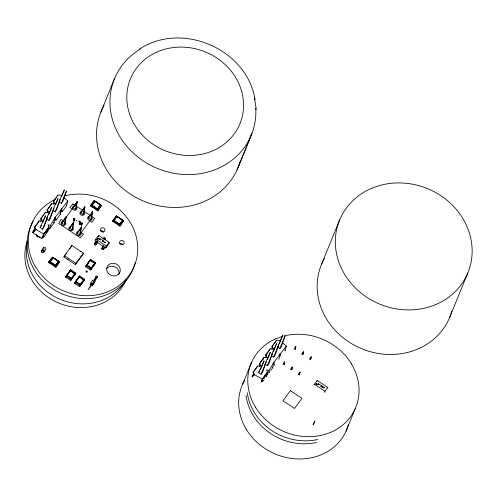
<?xml version="1.0" encoding="UTF-8"?>
<svg xmlns="http://www.w3.org/2000/svg" width="497" height="497" viewBox="0 0 497 497"><rect width="100%" height="100%" fill="white"/><g stroke="black" fill="none" stroke-linecap="round" stroke-linejoin="round"><path stroke-width="0.75" d="M103.022 240.66C102.059 241.057 102.929 241.064 102.829 240.467M321.571 385.796C320.111 386.169 321.795 386.194 321.379 385.604M68.58 273.151L70.736 269.79L66.039 276.22L71.028 279.538L71.052 278.68L75.01 273.263L75.724 273.101L70.649 280.463L65.66 277.152L66.039 276.22L66.443 275.624L66.828 275.878L70.785 270.455L70.736 269.79L75.724 273.101L70.649 280.463L71.127 279.022L71.512 279.277M79.34 276.332L79.719 276.587L79.303 276.425L79.669 275.922L74.972 282.352L79.961 285.669L79.986 284.812L83.943 279.395L84.658 279.233L84.279 280.165L79.582 286.595L74.593 283.284L79.719 276.587L79.669 275.922L84.658 279.233L79.582 286.595L80.104 285.067L83.067 280.998M86.397 266.119L85.565 266.74L90.64 259.378L85.944 265.808L90.932 269.125L90.957 268.268L94.915 262.851L95.629 262.689L95.25 263.621L90.553 270.051L85.565 266.74L90.69 260.043L90.64 259.378L95.629 262.689L90.553 270.051L91.032 268.616L91.417 268.871M94.287 280.476L97.772 276.425L93.728 282.706L91.299 284.464L88.037 289.776L93.728 282.706L93.784 281.06M100.102 239.498L100.462 239.877L100.916 239.542C99.922 240.654 100.413 238.417 100.195 239.212M318.652 384.635L319.068 384.156L318.695 384.833L319.459 384.678L318.664 384.715M103.736 241.163L103.388 240.921L103.662 241.269M322.28 386.299L321.938 386.057L322.211 386.405M48.942 226.831L43.842 234.025L42.506 237.317L43.481 237.367L43.842 234.025L48.942 226.831L48.016 224.799L50.564 225.334L55.329 217.183L67.785 200.95L63.976 197.638M262.099 381.839L262.391 379.161L267.485 371.967L266.566 369.936L269.113 370.47L273.878 362.319L286.334 346.086L282.52 342.775M73.376 219.693L73.91 218.574L74.705 218.456L73.91 218.574L73.376 219.693L74.183 220.935M103.544 241.797L102.867 241.567L103.624 241.61M104.836 242.654L104.159 242.424L104.917 242.468M322.093 386.933L321.416 386.703L322.174 386.747M323.361 387.784L322.702 387.561L323.46 387.604M97.952 237.231L98.704 235.41L109.141 242.337L106.383 246.108L106.047 247.723L105.637 247.953L104.407 247.133M324.746 392.487L324.932 391.238L327.691 387.474L317.254 380.54L316.688 381.143M75.103 273.946L70.145 270.561L66.654 275.375L71.674 278.612L75.103 273.946L70.145 270.561L66.654 275.375M84.043 280.078L79.085 276.692L75.594 281.507L80.613 284.75L84.043 280.078L79.085 276.692L75.594 281.507M95.008 263.534L90.05 260.148L86.559 264.963L91.578 268.206L95.008 263.534L90.05 260.148L86.559 264.963M284.216 364.618L284.7 361.841L282.998 364.413M295.342 349.379L295.827 346.602L294.125 349.174M291.894 369.718L292.379 366.941L290.677 369.513M303.021 354.479L303.505 351.702L301.803 354.274M299.573 374.819L300.051 372.036L298.355 374.614M310.7 359.573L311.178 356.796L309.482 359.368M82.111 223.023L81.57 225.843L82.111 223.023L79.65 224.569L82.111 223.023L81.545 224.799L82.111 223.023L80.682 224.228L81.968 223.346M97.48 238.697L97.71 239.318C97.331 236.702 98.984 239.84 98.623 239.088L98.114 238.461L97.462 238.97M73.91 218.574L73.568 220.146L74.799 220.767L73.568 220.146L74.246 218.991L75.041 218.873L74.42 218.848M48.787 228.713L49.762 228.769L54.061 222.873L55.329 217.183L56.043 220.165L55.068 220.109M272.766 367.295L273.878 362.319L274.586 365.301M56.043 220.165L60.342 214.269L61.609 208.628L62.324 211.56L61.342 211.511L60.261 212.176M278.892 359.406L280.159 353.765L280.693 355.964M49.762 228.769L50.564 225.334M268.467 373.216L269.113 370.47M64.206 224.669L66.151 216.704L61.901 223.141L64.206 224.669L64.945 223.65L66.151 216.704L61.901 223.141M75.333 209.43L77.277 201.465L73.028 207.901L75.333 209.43L76.072 208.411L77.277 201.465L73.028 207.901M71.879 229.769L73.829 221.805L69.58 228.235L71.879 229.769L72.624 228.75L73.829 221.805L69.58 228.235M83.005 214.524L84.956 206.566L80.707 212.996L83.005 214.524L83.751 213.511L84.956 206.566L80.707 212.996M79.557 234.864L81.508 226.899L77.252 233.335L79.557 234.864L80.297 233.851L81.508 226.899L77.252 233.335M90.684 219.624L92.635 211.66L88.379 218.096L90.684 219.624L91.423 218.605L92.635 211.66L88.379 218.096M283.992 364.736L284.7 361.841L283.532 363.649M295.119 349.497L295.827 346.602L294.659 348.409M291.671 369.836L292.379 366.941L290.82 369.346M302.797 354.597L303.505 351.702L301.946 354.106M299.343 374.931L300.051 372.036L298.492 374.446M310.47 359.691L311.178 356.796L310.01 358.604M62.324 211.56L66.623 205.671L67.785 200.95M286.334 346.086L285.172 350.801L284.781 349.95M55.353 265.702L58.596 261.223L53.241 257.657L50.011 262.062L55.353 265.702L58.596 261.223L53.191 257.732L50.011 262.062L55.384 265.578M97.294 209.249L100.537 204.776L95.182 201.204L91.945 205.609L97.294 209.249L100.537 204.776L95.132 201.279L91.945 205.609L97.325 209.125M119.398 224.569L122.647 220.096L117.292 216.524L114.055 220.929L119.398 224.569L122.647 220.096L117.242 216.599M37.287 235.472L36.952 236.765L37.505 235.423A2.547 2.292 22.2 0 0 36.548 235.671M42.872 236.566L41.754 238.523L32.678 232.615L33.268 230.589L34.883 229.042M323.559 387.188L323.224 386.914L323.504 387.262M103.14 249.693L105.041 246.866L103.14 249.693L101.568 248.842L103.388 245.822L101.568 248.842M95.778 244.99L97.735 241.94L96.176 240.865L94.262 243.984L95.778 244.99L96.381 244.145L97.735 241.94L96.095 241.039L94.262 243.984M93.728 282.706L96.306 275.91L94.101 280.414M313.564 424.444L314.856 421.046L312.967 424.91M53.384 204.242L53.881 202.944L53.341 201.763L53.657 200.987L57.963 195.097L61.255 195.271M271.934 349.372L272.424 348.08L271.89 346.9L272.207 346.123L276.506 340.234L279.799 340.408M74.246 218.991L73.568 220.146L73.773 219.637M80.384 222.488L80.234 222.091L79.483 223.426L80.234 222.091L78.83 221.003L80.321 222.184L79.563 223.805L80.234 222.091L78.93 221.457L80.036 222.575M104.954 242.126L104.681 241.778L105.035 242.02M42.742 222.581L45.513 215.692L40.052 227.508L42.512 229.142L44.096 226.974L47.631 216.742L42.512 229.142M48.749 214.673L51.794 207.087L46.333 218.904L48.793 220.538L50.371 218.369L53.912 208.137L48.793 220.538M55.583 204.689L58.074 198.483L53.577 208.218M61.585 196.775L64.355 189.879L59.857 199.614M260.459 369.787L264.062 360.822L258.602 372.644L261.055 374.278L262.64 372.11L266.181 361.878L261.055 374.278M267.293 359.803L270.343 352.224L265.522 362.648M273.3 351.895L276.624 343.62L271.486 354.746M279.302 343.98L282.905 335.015L278.407 344.75M79.955 222.78L80.234 222.091M261.316 381.795L262.391 379.161L267.485 371.967M35.038 228.75L32.678 232.615L33.808 231.77L35.038 228.75L34.498 227.576L34.815 226.8L39.12 220.904L42.413 221.078L41.096 218.195L45.401 212.3L48.694 212.474L47.377 209.591L51.682 203.702L54.974 203.876L53.657 200.987M38.803 221.681L39.12 220.904M40.711 221.513L41.319 220.152L40.779 218.972L41.096 218.195M45.401 212.3L44.221 214.257M46.88 212.604L47.6 211.548L47.06 210.368L47.377 209.591M51.682 203.702L47.06 210.368M57.646 195.874L57.963 195.097M43.481 237.367L47.78 231.478L49.01 228.458L48.625 227.607M100.754 112.421L114.416 78.942M49.023 261.497L48.644 262.428L55.931 267.268L59.528 261.938L58.988 261.459L58.739 261.801L52.235 257.092L49.023 261.497L56.31 266.342L55.931 267.268L54.875 265.945L50.272 262.888L49.88 261.447L49.023 261.497L49.632 261.789L49.88 261.447L56.024 265.528L56.31 266.342L59.528 261.938L52.235 257.092L52.85 257.384L52.601 257.726L52.85 257.384M49.632 261.789L49.88 261.447M50.272 262.888L48.644 262.428L51.452 258.577M55.776 265.864L56.024 265.528L55.776 265.864L56.31 266.342M58.988 261.459L58.739 261.801L59.528 261.938M63.92 257.005L64.473 255.651L71.897 245.481L83.421 253.135L82.869 254.495L75.445 264.659L63.92 257.005L65.032 255.483M71.897 245.481L69.86 248.873M90.957 205.044L90.578 205.975L97.872 210.815L101.463 205.485L94.536 201.273L94.175 200.639L90.957 205.044L98.251 209.889L97.872 210.815L96.816 209.492L92.206 206.435L91.821 204.994L90.957 205.044L91.572 205.336L91.821 204.994L97.959 209.075L98.251 209.889L101.463 205.485L94.175 200.639L90.578 205.975L92.206 206.435M91.572 205.336L91.821 204.994M94.784 200.931L94.536 201.273L94.784 200.931L94.175 200.639M66.443 275.624L66.828 275.878L66.039 276.22M70.4 270.2L70.785 270.455L70.4 270.2L70.736 269.79M97.71 209.411L97.959 209.075L97.71 209.411L98.251 209.889M75.445 264.659L75.998 263.304L83.421 253.135M100.928 205.012L100.68 205.348L101.463 205.485M71.438 278.935L71.052 278.68L71.438 278.935L71.028 279.538M74.482 275.214L74.134 274.866L72.86 276.612M75.389 273.518L75.01 273.263L75.389 273.518L75.724 273.101M75.382 281.756L75.768 282.01L74.972 282.352M86.348 265.212L86.733 265.466L85.944 265.808M90.305 259.788L90.69 260.043L90.305 259.788L90.64 259.378M80.371 285.067L79.986 284.812L80.371 285.067L79.961 285.669M84.328 279.649L83.943 279.395L84.328 279.649L84.658 279.233M91.342 268.523L90.957 268.268L91.342 268.523L90.932 269.125M94.387 264.802L94.039 264.454L92.765 266.199M95.294 263.106L94.915 262.851L95.294 263.106L95.629 262.689M113.067 220.364L112.689 221.295L119.982 226.135L123.573 220.805L116.646 216.593L116.279 215.965L113.067 220.364L120.361 225.209L119.982 226.135L118.92 224.812L114.316 221.755L113.925 220.314L113.067 220.364L113.683 220.656L113.925 220.314L120.069 224.395L120.361 225.209L123.573 220.805L116.279 215.965L112.689 221.295L114.316 221.755M113.683 220.656L113.925 220.314M116.894 216.251L116.646 216.593L116.894 216.251L116.279 215.965M119.82 224.731L120.069 224.395L119.82 224.731L120.361 225.209M123.039 220.333L122.79 220.668L123.573 220.805M238.262 167.011L251.873 133.637L237.019 169.924M242.598 384.355L251.687 362.077M252.358 376.906L253.588 373.887L253.048 372.707L253.364 371.93L257.67 366.041L260.962 366.214L259.645 363.332L263.95 357.436L267.243 357.61L265.926 354.728L270.231 348.832L273.518 349.012L272.207 346.123M257.67 366.041L253.048 372.707M259.254 366.649L259.869 365.289L259.328 364.108L259.645 363.332M262.944 359.499L263.95 357.436M265.423 357.741L266.143 356.684L265.609 355.504L265.926 354.728M270.231 348.832L265.609 355.504M276.506 340.234L271.89 346.9M267.169 372.744L267.56 373.595L266.33 376.614L265.938 375.757M321.484 264.441L339.662 219.891M346.067 431.129L355.162 408.857M449.63 317.508L467.807 272.959A69.35 62.492 22.2 0 0 392.468 183.182A69.35 62.492 22.2 0 0 350.938 283.135A69.35 62.492 22.2 0 0 467.807 272.959M55.074 211.933L60.193 199.533L56.652 209.765L55.074 211.933L53.229 210.709M61.355 203.335L66.474 190.935L62.933 201.167L61.355 203.335L58.894 201.701M267.336 365.674L272.462 353.274L268.92 363.506L267.336 365.674L264.882 364.04M273.617 357.07L278.742 344.669L275.201 354.901L273.617 357.07L271.163 355.442M279.898 348.465L285.023 336.065L281.482 346.303L279.898 348.465L277.444 346.838M104.041 239.007L105.06 239.684L105.681 238.777L104.165 237.777L102.947 238.927L104.165 237.777M41.754 238.523L43.842 234.025L49.01 228.458M260.9 382.373L262.391 379.161L267.56 373.595M60.914 209.833L61.609 208.628M279.463 354.97L280.159 353.765M252.01 376.459L253.588 373.887M42.431 252.7L44.239 250.208M75.122 273.853L71.674 278.612L66.722 275.27M95.026 263.441L91.578 268.206L86.627 264.858M84.055 279.985L80.613 284.75L75.656 281.401M34.498 227.576L38.375 222.271M40.779 218.972L43.363 215.437M53.341 201.763L56.782 197.054M40.052 227.508L41.636 225.34M45.612 233.056L46.507 231.838M41.381 251.917L42.177 250.83M73.488 219.444L74.388 218.506M76.221 220.873L76.818 220.053M49.986 263.317L50.787 262.217M91.92 206.864L92.169 206.528M54.589 266.38L54.838 266.038M96.53 209.927L96.772 209.585M65.902 254.296L66.393 253.619M67.76 259.558L68.505 258.539M68.132 273.754L65.66 277.152L66.492 276.531M103.177 246.319L95.194 241.014L95.113 239.989L98.704 235.41M114.03 222.19L114.279 221.848M76.246 281.022L74.593 283.284L75.426 282.663M77.513 279.283L79.29 276.848M105.271 242.735C105.445 241.71 106.271 243.114 105.588 242.3M118.634 225.247L118.882 224.905M105.637 247.953L109.222 243.368L109.141 242.337M91.069 268.523L91.92 267.361M90.119 285.085L91.305 283.458A1.385 1.249 22.2 0 1 93.796 284.067M259.328 364.108L263.634 358.213M258.602 372.644L259.788 371.017M264.162 378.192L265.05 376.974M262.888 381.323L264.18 379.559M269.169 372.725L270.026 371.545M270.89 370.364L272.611 368.01L272.219 367.153M313.663 385.125L317.254 380.54M323.814 387.871C323.988 386.846 324.814 388.25 324.131 387.436M99.723 238.479L99.798 239.256L99.17 239.163L99.617 239.386L99.872 238.498M318.273 383.616L318.347 384.392L317.72 384.299L318.161 384.523L318.415 383.634M92.119 285.676L94.89 281.973M103.55 238.218L105.265 239.324L105.681 238.777M103.121 241.66L103.301 241.318M104.737 242.306L104.413 242.517L104.594 242.176M321.671 386.796L321.851 386.455M322.957 387.654L323.137 387.312M54.484 218.251L55.329 217.183M273.033 363.382L273.878 362.319M82.477 210.268L72.935 203.944L69.86 207.553L72.164 209.082L63.51 220.935L61.206 219.407L58.758 223.464L80.396 237.802L83.465 234.193L81.166 232.664L89.82 220.811L92.119 222.339L94.567 218.289L91.386 216.176M46.873 212.579L47.929 211.554M32.678 232.615L36.132 229.682L43.842 234.025M252.377 376.769L254.681 374.819L262.391 379.161M105.544 242.797L105.675 242.778M324.094 387.927L324.224 387.915M74.096 274.959L75.345 274.027M94.001 264.547L95.25 263.621M83.446 280.78L84.279 280.165M100.425 239.038L100.121 239.585M139.44 49.166C181.877 20.911 247.183 49.191 255.085 99.698M42.649 249.631L44.351 248.674M275.17 339.016L282.855 336.314M315.98 383.814L316.664 383.597C318.316 385.84 315.794 381.957 316.26 384.454L316.011 384.106M103.339 241.722L103.065 241.617M323.18 387.716L322.901 387.61M284.185 335.947C291.975 333.922 300.176 333.816 308.103 335.028A57.981 52.241 22.2 0 1 351.385 363.785M95.648 241.704L97.232 242.604M102.96 246.555L104.538 247.463M103.351 238.579L105.06 239.684M102.084 248.028L103.618 249.016M94.772 243.182L96.294 244.176M114.055 220.929L119.429 224.445M103.743 238.324L105.265 239.324M102.935 246.493L104.469 247.506M83.751 211.113L90.112 215.331M95.946 239.181L106.383 246.108M314.495 384.318L324.932 391.238M81.899 223.047L82.285 223.302M104.072 237.976L105.588 238.982M101.587 239.641L101.997 239.914M320.136 384.777L320.546 385.051M89.392 261.49L89.777 261.745M64.473 255.651L75.998 263.304M69.487 271.902L69.872 272.157M83.03 281.091L83.415 281.345M80.067 285.154L80.452 285.415M94.852 243.126L96.381 244.145M94.318 243.828L95.828 244.841M95.53 241.797L97.058 242.816M102.165 247.978L103.687 249.003M73.941 220.388L73.699 219.842M72.935 203.944L73.885 205.05M351.398 363.779C356.958 372.986 359.853 383.864 358.902 394.624A54.39 49.01 22.2 0 1 331.679 431.924C321.397 436.478 309.811 437.689 298.74 435.906A57.981 52.241 22.2 0 1 255.458 407.149M255.446 407.155C249.892 397.948 246.997 387.07 247.947 376.31A54.39 49.01 22.2 0 1 275.164 339.004M246.357 429.427C240.797 420.226 237.901 409.348 238.852 398.588A54.39 49.01 22.2 0 1 244.723 380.211M253.364 371.93L254.681 374.819M66.231 204.814L66.623 205.671M59.951 213.418L60.342 214.269M53.676 222.016L54.061 222.873M47.395 230.62L47.78 231.478M34.815 226.8L36.132 229.682M33.268 230.589L33.808 231.77M327.691 387.474L327.921 388.132M255.905 106.321L256.048 109.632M240.014 161.904A73.972 66.654 22.2 0 1 143.807 201.217A73.972 66.654 22.2 0 1 104.09 105.352M255.787 108.24A73.972 66.654 22.2 0 1 151.281 165.607A73.972 66.654 22.2 0 1 140.427 49.054M254.24 97.387A73.972 66.654 22.2 0 1 255.613 105.917M126.157 279.867A53.167 47.911 22.2 0 1 59.621 303.418A53.167 47.911 22.2 0 1 27.434 240.467M124.822 281.613A53.167 47.911 22.2 0 1 60.435 299.424A53.167 47.911 22.2 0 1 27.577 241.343M64.647 195.911A55.478 49.992 22.2 0 1 137.346 254.669A55.478 49.992 22.2 0 1 52.844 285.129A55.478 49.992 22.2 0 1 55.639 199.154M135.172 262.689A55.478 49.992 22.2 0 1 63.094 294.224A55.478 49.992 22.2 0 1 33.119 221.413M106.507 268.74A6.939 6.256 22.2 0 1 114.913 266.895A6.939 6.256 22.2 0 1 118.938 274.419M119.547 243.648A2.311 2.087 22.2 0 1 122.691 244.735M100.493 230.844A2.311 2.087 22.2 0 1 103.624 232.273M80.272 251.606A0.708 0.634 22.2 0 1 81.005 251.73M80.203 232.043A2.311 2.087 22.2 0 1 80.073 235.423A2.311 2.087 22.2 0 1 76.606 234.093A2.311 2.087 22.2 0 1 78.731 231.478M91.454 216.903A2.311 2.087 22.2 0 1 91.019 220.27A2.311 2.087 22.2 0 1 87.665 218.612A2.311 2.087 22.2 0 1 90.174 216.27M72.761 227.16A2.311 2.087 22.2 0 1 72.214 230.415A2.311 2.087 22.2 0 1 68.897 228.9A2.311 2.087 22.2 0 1 71.052 226.377M83.776 211.809A2.311 2.087 22.2 0 1 83.434 215.133A2.311 2.087 22.2 0 1 80.036 213.71A2.311 2.087 22.2 0 1 82.179 211.138M64.852 221.842A2.311 2.087 22.2 0 1 64.585 225.296A2.311 2.087 22.2 0 1 61.174 223.607A2.311 2.087 22.2 0 1 63.852 221.351M76.321 206.938A2.311 2.087 22.2 0 1 75.619 210.094A2.311 2.087 22.2 0 1 72.363 208.61A2.311 2.087 22.2 0 1 74.345 206.038M42.226 250.761A1.385 1.249 22.2 0 1 44.618 251.265M40.052 236.988A2.547 2.292 22.2 0 1 36.505 234.286M246.369 429.427A57.981 52.241 22.2 0 0 289.652 458.166C300.716 459.973 312.309 458.762 322.584 454.19A54.39 49.01 22.2 0 0 348.416 424.643M317.757 439.528A55.478 49.992 22.2 0 1 247.264 392.717M316.546 442.504A55.478 49.992 22.2 0 1 246.052 395.687M451.823 311.19A69.35 62.492 22.2 0 1 361.58 348.683A69.35 62.492 22.2 0 1 324.411 258.428M43.388 247.86L41.413 250.569A1.385 1.249 22.2 0 0 41.823 252.346A1.385 1.249 22.2 0 0 43.711 252.097L45.693 249.388A1.385 1.249 22.2 0 0 45.283 247.605A1.385 1.249 22.2 0 0 43.388 247.86M92.517 280.482L90.541 283.191A1.385 1.249 22.2 0 0 90.951 284.974A1.385 1.249 22.2 0 0 92.84 284.725L94.821 282.01A1.385 1.249 22.2 0 0 94.411 280.233A1.385 1.249 22.2 0 0 92.517 280.482M290.447 390.617L283.023 400.787L294.547 408.435L301.965 398.271L290.447 390.617M102.307 241.045L102.879 240.989L102.307 241.045M320.851 386.181L321.429 386.126L320.888 386.157M138.992 131.22A59.18 53.322 22.2 0 0 239.2 125.455A59.18 53.322 22.2 0 0 177.373 47.19A59.18 53.322 22.2 0 0 138.992 131.22M108.172 273.238A6.939 6.256 22.2 0 0 119.876 272.275A6.939 6.256 22.2 0 0 112.378 263.255A6.939 6.256 22.2 0 0 108.172 273.238M120.106 243.81A2.311 2.087 22.2 0 0 124.008 243.487A2.311 2.087 22.2 0 0 121.504 240.48A2.311 2.087 22.2 0 0 120.106 243.81M86.18 271.909A0.708 0.634 22.2 0 0 87.373 271.809A0.708 0.634 22.2 0 0 86.608 270.896A0.708 0.634 22.2 0 0 86.18 271.909M100.91 231.068A2.311 2.087 22.2 0 0 104.817 230.745A2.311 2.087 22.2 0 0 102.314 227.738A2.311 2.087 22.2 0 0 100.91 231.068"/></g></svg>
